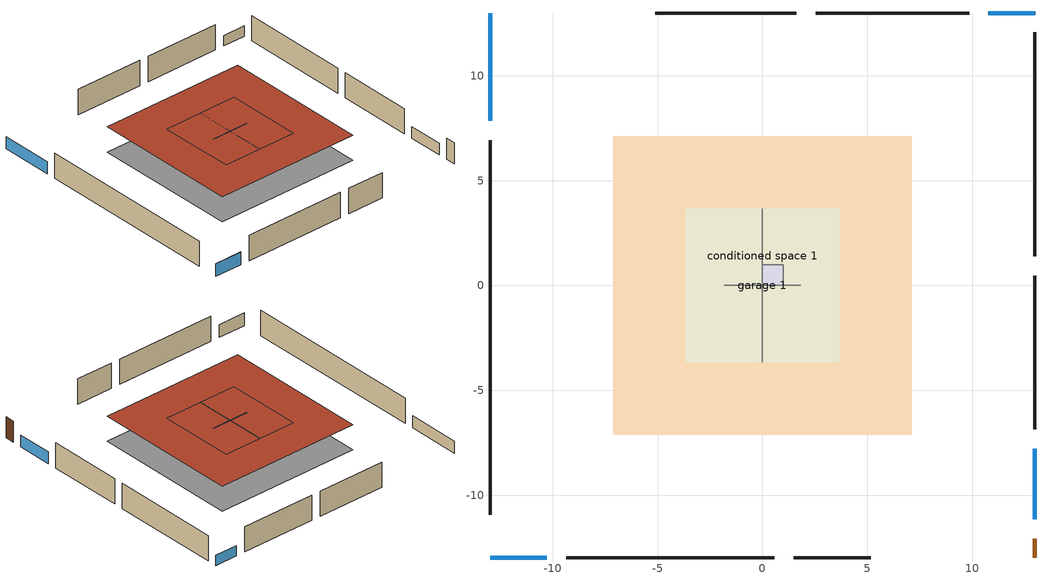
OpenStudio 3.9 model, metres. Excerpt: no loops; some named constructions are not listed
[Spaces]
garage 1
 floor foundation (Slab1 construction): -3.66,-3.66 -3.66,3.66 3.66,3.66 3.66,-3.66 z0
 wall outside (Wall1 construction): 9.85,13 2.53,13 z0:2.44
 wall outside (Wall2 construction): 13,-6.85 13,0.46 z0:2.44
 wall outside (Wall9 construction): 1.5,-13 5.16,-13 z0:2.44
 wall to conditioned space 1 (Wall5 construction Reversed): 0,3.66 0,-3.66 z0:2.44
 wall to conditioned space 1 (Wall6 construction Reversed): -1.83,0 1.83,0 z0:2.44
 roof outside (Roof1 construction): -3.66,3.66 -3.66,-3.66 3.66,-3.66 3.66,3.66 z2.44
conditioned space 1
 floor foundation (Slab2 construction): -7.11,-7.11 -7.11,7.11 7.11,7.11 7.11,-7.11 z0
 wall outside (Wall3 construction): -13,6.93 -13,-10.94 z0:2.44
 wall outside (Wall4 construction): 1.61,13 -5.11,13 z0:2.44
 wall outside (Wall7 construction): 13,1.39 13,12.07 z0:2.44
 wall outside (Wall8 construction): -9.36,-13 0.57,-13 z0:2.44
 wall outside (AdiabaticWallConstruction): -13,13 -13,7.86 z0:1.16; 13,13 10.78,13 z0:1.01; 13,-11.15 13,-7.78 z0:1.13; -13,-13 -10.29,-13 z0:1.22
 wall outside (AdiabaticWallConstruction 1): 13,-13 13,-12.08 z0:2.03
 window (WindowConstruction): -13,13 -13,7.86 z0:1.16
 window (WindowConstruction 1): 13,13 10.78,13 z0:1.01
 window (WindowConstruction 2): 13,-11.15 13,-7.78 z0:1.13
 window (WindowConstruction 3): -13,-13 -10.29,-13 z0:1.22
 door (Door): 13,-13 13,-12.08 z0:2.03
 roof outside (Roof2 construction): -7.11,7.11 -7.11,-7.11 7.11,-7.11 7.11,7.11 z2.44
central ac and furnace airloop ret air space
 floor adiabatic (AdiabaticConst): 0,0 0,1 1,1 1,0 z0
 wall adiabatic (AdiabaticConst): 0,1 0,0 1,0 1,1 0,1 z0:1
 ceiling adiabatic (AdiabaticConst): 1,0 1,1 0,1 0,0 z1
[Material] Roughness=Rough
Name | Thickness {m} | Conductivity {W/m-K} | Density {kg/m3} | Specific Heat {J/kg-K} | Thermal Absorptance | Solar Absorptance | Visible Absorptance
gypsum board | 0.0127 | 0.160291 | 801 | 837.4 | 0.9 | 0.6 | 0.6
osb sheathing 0.5 in. 1 | 0.0127 | 0.115458 | 512.64 | 1214.23 | 0.9 | 0.7 | 0.7
wall rigid ins 1; wall rigid ins 2 | 0.051816 | 0.029427 | 32.04 | 1214.23
wall stud and cavity 2 | 0.1397 | 0.222524 | 139.0536 | 1170.24 | 0.9 | 0.7 | 0.7
[Construction]
Wall5 construction: wall rigid ins 1, osb sheathing 0.5 in. 1, wall stud and cavity 2, gypsum board
Wall6 construction: wall rigid ins 2, osb sheathing 0.5 in. 1, wall stud and cavity 2, gypsum board
[Schedule:Ruleset]
Name | Default Day Schedule
cooling season schedule | cooling season schedule default day
natural vent schedule | natural vent schedule default day
[Schedule:Day]
cooling season schedule default day; cooling season schedule day; cooling season schedule day 2; natural vent schedule default day: 24, 0, 0
cooling season schedule day 1; natural vent schedule day: 24, 0, 1
[Schedule:Rule] Apply Monday=Yes; Apply Wednesday=Yes; Apply Friday=Yes; Date Specification Type=DateRange; Start Day=1
Name | Schedule Ruleset | Rule Order | Day Schedule | Apply Sunday | Apply Tuesday | Apply Thursday | Apply Saturday | Start Month | End Month | End Day
cooling season schedule allday rule | cooling season schedule | 2 | cooling season schedule day | Yes | Yes | Yes | Yes | 1 | 5 | 31
cooling season schedule allday rule 1 | cooling season schedule | 1 | cooling season schedule day 1 | Yes | Yes | Yes | Yes | 6 | 9 | 30
cooling season schedule allday rule 2 | cooling season schedule | 0 | cooling season schedule day 2 | Yes | Yes | Yes | Yes | 10 | 12 | 31
natural vent schedule rule | natural vent schedule | 0 | natural vent schedule day | No | No | No | No | 1 | 12 | 31
